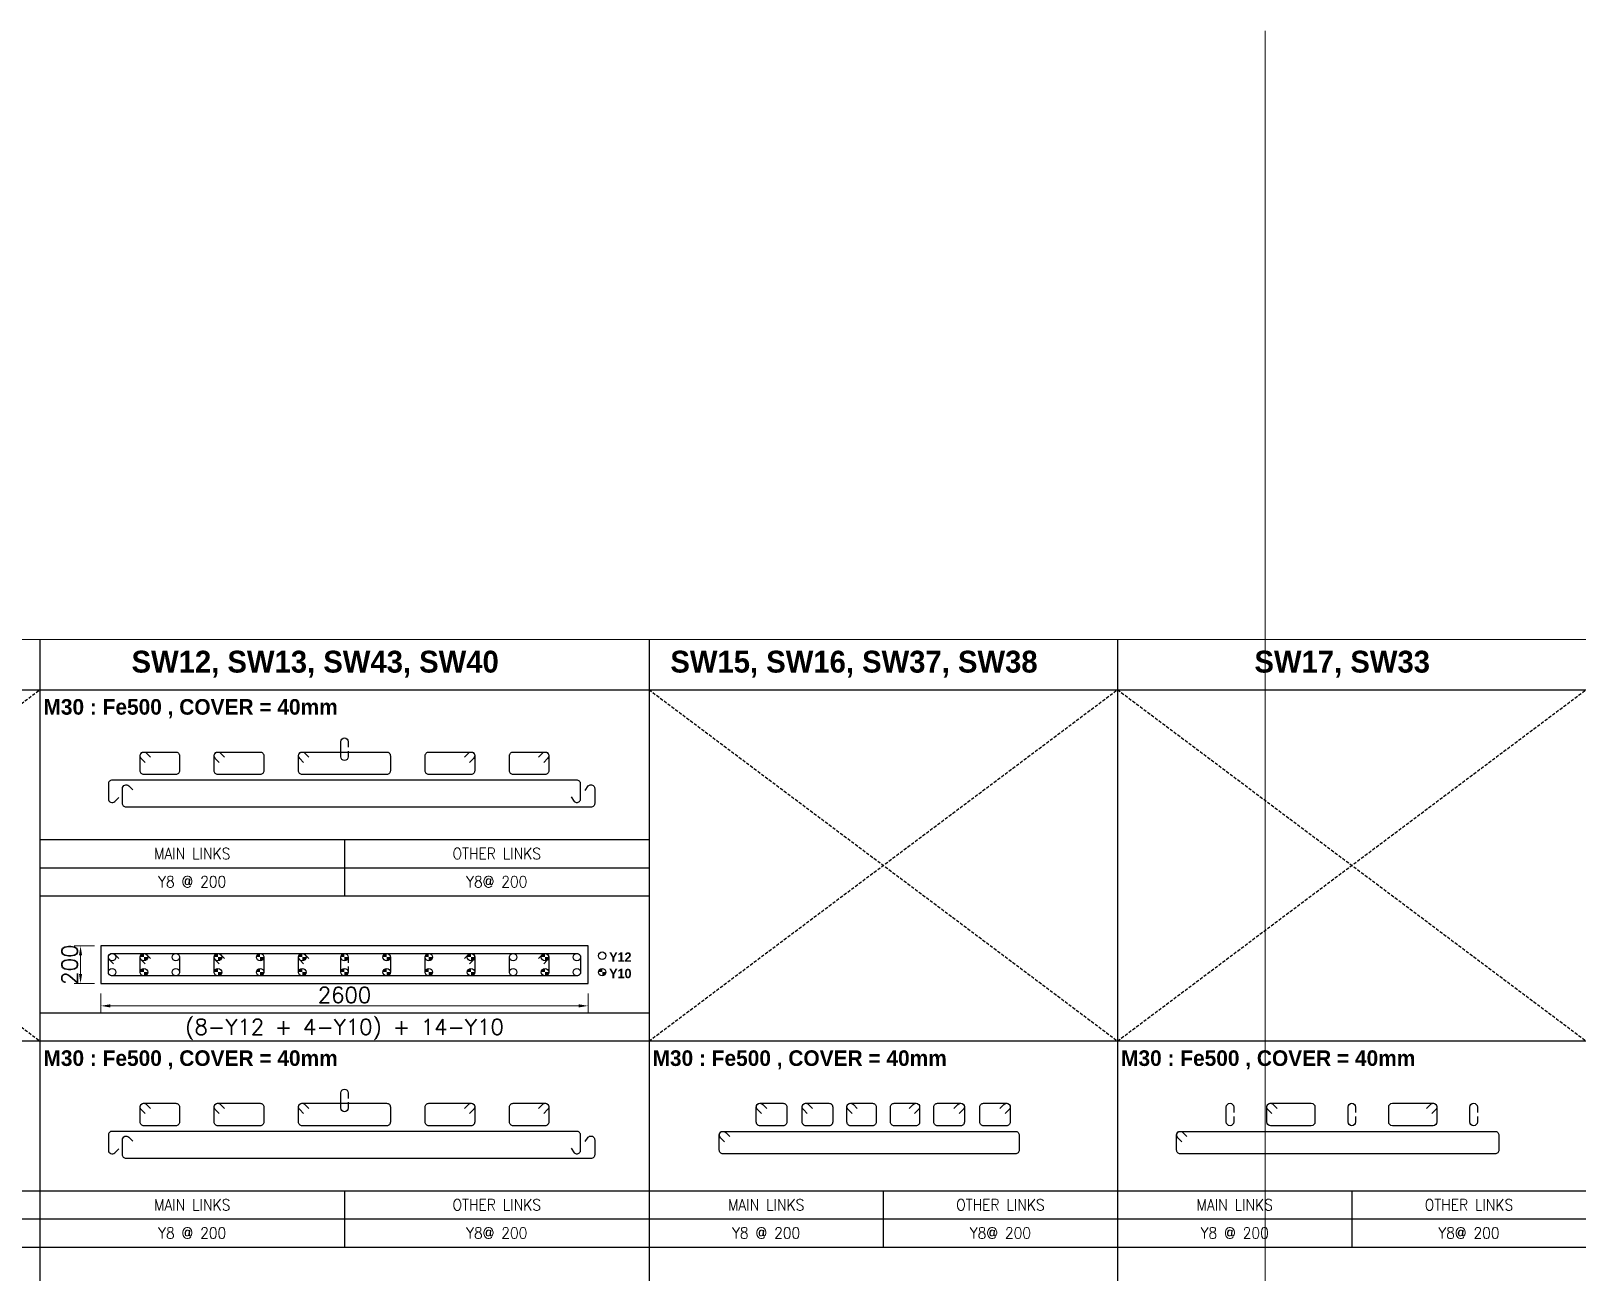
# Model space of a CAD drawing. Header units: millimetres. Extents: x -28707963 to -28231469, y 696001 to 896471.
# Drawn here: x -28315430 to -28290680, y 876595 to 896471 of the extents above; entities that cross this region are included whole.
import ezdxf
from ezdxf.enums import TextEntityAlignment as Align

# ---------------------------------------------------------------- set-up
doc = ezdxf.new("R2010")
doc.units = ezdxf.units.MM
doc.header["$MEASUREMENT"] = 0
doc.header["$PDMODE"] = 34
doc.header["$PDSIZE"] = -8
doc.linetypes.add('DASHED2', pattern=[0.375, 0.25, -0.125])
doc.layers.get('0').update_dxf_attribs({"lineweight": 5})
for name, color, linetype in [('04 NORMAL TEXT.', 4, 'Continuous'), ('09 COL TEXT-SCH', 2, 'Continuous'), ('14 REINF', 6, 'Continuous'), ('22 TABLE FRAME', 5, 'Continuous'), ('23 STIRRUPS', 5, 'Continuous'), ('HT', 8, 'Continuous'), ('SUB TITLE', 3, 'Continuous'), ('TEXT', 4, 'Continuous')]:
    doc.layers.add(name, color=color, linetype=linetype)
doc.layers.add('19 COLUMN', color=1, linetype='Continuous', lineweight=25)
doc.styles.add('adani bold', font='')
doc.styles.add('ROMANS', font='simplex.shx')
doc.styles.get('adani bold').set_extended_font_data('Adani Bold', bold=True)
doc.dimstyles.new('D 50', dxfattribs={"dimscale": 100, "dimtxt": 3, "dimasz": 1.5, "dimexe": 1, "dimexo": 1, "dimgap": 0.5, "dimtad": 1, "dimdec": 0, "dimdsep": 46, "dimtxsty": 'ROMANS', "dimcen": 2.5, "dimclrd": 5, "dimclre": 5, "dimclrt": 4, "dimadec": 0, "dimazin": 0, "dimtfac": 1, "dimtdec": 0, "dimtmove": 0, "dimatfit": 3, "dimfxl": 1, "dimlwd": 0, "dimlwe": 0, "dimarcsym": 0})

# ---------------------------------------------------------------- blocks, each defined once
blk = doc.blocks.new('*D831')
at = {"color": 5, "lineweight": 0, "transparency": 16777216}
for p, q in [((-28314311, 881058), (-28314311, 880758)), ((-28314161, 880858), (-28306661, 880858)), ((-28306511, 881058), (-28306511, 880758))]:
    blk.add_line(p, q, dxfattribs=at)
at = {"color": 5, "transparency": 16777216}
for points in [[(-28314161, 880883), (-28314161, 880833), (-28314311, 880858)], [(-28306661, 880833), (-28306661, 880883), (-28306511, 880858)]]:
    blk.add_solid(points, dxfattribs=at)
at = {"layer": 'Defpoints', "color": 0, "transparency": 16777216}
for p in [(-28314311, 881158), (-28306511, 881158), (-28306511, 880858)]:
    blk.add_point(p, dxfattribs=at)
at = {"color": 4, "transparency": 16777216, "insert": (-28310411, 881033), "char_height": 250, "attachment_point": 5, "style": 'ROMANS'}
blk.add_mtext('2600', dxfattribs=at)
blk = doc.blocks.new('*D850')
at = {"color": 5, "lineweight": 0, "transparency": 16777216}
for p, q in [((-28314411, 881818), (-28314736, 881818)), ((-28314636, 881368), (-28314636, 881668)), ((-28314411, 881218), (-28314736, 881218))]:
    blk.add_line(p, q, dxfattribs=at)
at = {"color": 5, "transparency": 16777216}
for points in [[(-28314611, 881668), (-28314661, 881668), (-28314636, 881818)], [(-28314661, 881368), (-28314611, 881368), (-28314636, 881218)]]:
    blk.add_solid(points, dxfattribs=at)
at = {"layer": 'Defpoints', "color": 0, "transparency": 16777216}
for p in [(-28314636, 881818), (-28314311, 881818), (-28314311, 881218)]:
    blk.add_point(p, dxfattribs=at)
at = {"color": 4, "transparency": 16777216, "insert": (-28314811, 881518), "char_height": 250, "attachment_point": 5, "rotation": 90, "style": 'ROMANS'}
blk.add_mtext('200', dxfattribs=at)

msp = doc.modelspace()

# ---------------------------------------------------------------- hatches: boundary and pattern name
at = {"layer": '14 REINF'}
h = msp.add_hatch(color=6, dxfattribs=at)
edge = h.paths.add_edge_path(flags=0)
edge.add_line((-28313681.1, 881638.4), (-28313621.1, 881638.4))
edge.add_line((-28313621.1, 881638.4), (-28313621.1, 881698.4))
edge.add_arc((-28313621.1, 881638.4), 60, 90, 180)
edge = h.paths.add_edge_path(flags=0)
edge.add_line((-28313561.1, 881638.4), (-28313621.1, 881638.4))
edge.add_line((-28313621.1, 881638.4), (-28313621.1, 881578.4))
edge.add_arc((-28313621.1, 881638.4), 60, 270, 360)
h = msp.add_hatch(color=6, dxfattribs=at)
edge = h.paths.add_edge_path(flags=0)
edge.add_line((-28312496.1, 881638.4), (-28312436.1, 881638.4))
edge.add_line((-28312436.1, 881638.4), (-28312436.1, 881698.4))
edge.add_arc((-28312436.1, 881638.4), 60, 90, 180)
edge = h.paths.add_edge_path(flags=0)
edge.add_line((-28312376.1, 881638.4), (-28312436.1, 881638.4))
edge.add_line((-28312436.1, 881638.4), (-28312436.1, 881578.4))
edge.add_arc((-28312436.1, 881638.4), 60, 270, 360)
h = msp.add_hatch(color=6, dxfattribs=at)
edge = h.paths.add_edge_path(flags=0)
edge.add_line((-28311821.1, 881638.4), (-28311761.1, 881638.4))
edge.add_line((-28311761.1, 881638.4), (-28311761.1, 881698.4))
edge.add_arc((-28311761.1, 881638.4), 60, 90, 180)
edge = h.paths.add_edge_path(flags=0)
edge.add_line((-28311701.1, 881638.4), (-28311761.1, 881638.4))
edge.add_line((-28311761.1, 881638.4), (-28311761.1, 881578.4))
edge.add_arc((-28311761.1, 881638.4), 60, 270, 360)
h = msp.add_hatch(color=6, dxfattribs=at)
edge = h.paths.add_edge_path(flags=0)
edge.add_line((-28311146.1, 881638.4), (-28311086.1, 881638.4))
edge.add_line((-28311086.1, 881638.4), (-28311086.1, 881698.4))
edge.add_arc((-28311086.1, 881638.4), 60, 90, 180)
edge = h.paths.add_edge_path(flags=0)
edge.add_line((-28311026.1, 881638.4), (-28311086.1, 881638.4))
edge.add_line((-28311086.1, 881638.4), (-28311086.1, 881578.4))
edge.add_arc((-28311086.1, 881638.4), 60, 270, 360)
h = msp.add_hatch(color=6, dxfattribs=at)
edge = h.paths.add_edge_path(flags=0)
edge.add_line((-28310471.1, 881638.4), (-28310411.1, 881638.4))
edge.add_line((-28310411.1, 881638.4), (-28310411.1, 881698.4))
edge.add_arc((-28310411.1, 881638.4), 60, 90, 180)
edge = h.paths.add_edge_path(flags=0)
edge.add_line((-28310351.1, 881638.4), (-28310411.1, 881638.4))
edge.add_line((-28310411.1, 881638.4), (-28310411.1, 881578.4))
edge.add_arc((-28310411.1, 881638.4), 60, 270, 360)
h = msp.add_hatch(color=6, dxfattribs=at)
edge = h.paths.add_edge_path(flags=0)
edge.add_line((-28309796.1, 881638.4), (-28309736.1, 881638.4))
edge.add_line((-28309736.1, 881638.4), (-28309736.1, 881698.4))
edge.add_arc((-28309736.1, 881638.4), 60, 90, 180)
edge = h.paths.add_edge_path(flags=0)
edge.add_line((-28309676.1, 881638.4), (-28309736.1, 881638.4))
edge.add_line((-28309736.1, 881638.4), (-28309736.1, 881578.4))
edge.add_arc((-28309736.1, 881638.4), 60, 270, 360)
h = msp.add_hatch(color=6, dxfattribs=at)
edge = h.paths.add_edge_path(flags=0)
edge.add_line((-28309121.1, 881638.4), (-28309061.1, 881638.4))
edge.add_line((-28309061.1, 881638.4), (-28309061.1, 881698.4))
edge.add_arc((-28309061.1, 881638.4), 60, 90, 180)
edge = h.paths.add_edge_path(flags=0)
edge.add_line((-28309001.1, 881638.4), (-28309061.1, 881638.4))
edge.add_line((-28309061.1, 881638.4), (-28309061.1, 881578.4))
edge.add_arc((-28309061.1, 881638.4), 60, 270, 360)
h = msp.add_hatch(color=6, dxfattribs=at)
edge = h.paths.add_edge_path(flags=0)
edge.add_line((-28308446.1, 881638.4), (-28308386.1, 881638.4))
edge.add_line((-28308386.1, 881638.4), (-28308386.1, 881698.4))
edge.add_arc((-28308386.1, 881638.4), 60, 90, 180)
edge = h.paths.add_edge_path(flags=0)
edge.add_line((-28308326.1, 881638.4), (-28308386.1, 881638.4))
edge.add_line((-28308386.1, 881638.4), (-28308386.1, 881578.4))
edge.add_arc((-28308386.1, 881638.4), 60, 270, 360)
h = msp.add_hatch(color=6, dxfattribs=at)
edge = h.paths.add_edge_path(flags=0)
edge.add_line((-28307261.1, 881638.4), (-28307201.1, 881638.4))
edge.add_line((-28307201.1, 881638.4), (-28307201.1, 881698.4))
edge.add_arc((-28307201.1, 881638.4), 60, 90, 180)
edge = h.paths.add_edge_path(flags=0)
edge.add_line((-28307141.1, 881638.4), (-28307201.1, 881638.4))
edge.add_line((-28307201.1, 881638.4), (-28307201.1, 881578.4))
edge.add_arc((-28307201.1, 881638.4), 60, 270, 360)
h = msp.add_hatch(color=6, dxfattribs=at)
edge = h.paths.add_edge_path(flags=0)
edge.add_line((-28313681.1, 881398.4), (-28313621.1, 881398.4))
edge.add_line((-28313621.1, 881398.4), (-28313621.1, 881458.4))
edge.add_arc((-28313621.1, 881398.4), 60, 90, 180)
edge = h.paths.add_edge_path(flags=0)
edge.add_line((-28313561.1, 881398.4), (-28313621.1, 881398.4))
edge.add_line((-28313621.1, 881398.4), (-28313621.1, 881338.4))
edge.add_arc((-28313621.1, 881398.4), 60, 270, 360)
h = msp.add_hatch(color=6, dxfattribs=at)
edge = h.paths.add_edge_path(flags=0)
edge.add_line((-28312496.1, 881398.4), (-28312436.1, 881398.4))
edge.add_line((-28312436.1, 881398.4), (-28312436.1, 881458.4))
edge.add_arc((-28312436.1, 881398.4), 60, 90, 180)
edge = h.paths.add_edge_path(flags=0)
edge.add_line((-28312376.1, 881398.4), (-28312436.1, 881398.4))
edge.add_line((-28312436.1, 881398.4), (-28312436.1, 881338.4))
edge.add_arc((-28312436.1, 881398.4), 60, 270, 360)
h = msp.add_hatch(color=6, dxfattribs=at)
edge = h.paths.add_edge_path(flags=0)
edge.add_line((-28311821.1, 881398.4), (-28311761.1, 881398.4))
edge.add_line((-28311761.1, 881398.4), (-28311761.1, 881458.4))
edge.add_arc((-28311761.1, 881398.4), 60, 90, 180)
edge = h.paths.add_edge_path(flags=0)
edge.add_line((-28311701.1, 881398.4), (-28311761.1, 881398.4))
edge.add_line((-28311761.1, 881398.4), (-28311761.1, 881338.4))
edge.add_arc((-28311761.1, 881398.4), 60, 270, 360)
h = msp.add_hatch(color=6, dxfattribs=at)
edge = h.paths.add_edge_path(flags=0)
edge.add_line((-28311146.1, 881398.4), (-28311086.1, 881398.4))
edge.add_line((-28311086.1, 881398.4), (-28311086.1, 881458.4))
edge.add_arc((-28311086.1, 881398.4), 60, 90, 180)
edge = h.paths.add_edge_path(flags=0)
edge.add_line((-28311026.1, 881398.4), (-28311086.1, 881398.4))
edge.add_line((-28311086.1, 881398.4), (-28311086.1, 881338.4))
edge.add_arc((-28311086.1, 881398.4), 60, 270, 360)
h = msp.add_hatch(color=6, dxfattribs=at)
edge = h.paths.add_edge_path(flags=0)
edge.add_line((-28310471.1, 881398.4), (-28310411.1, 881398.4))
edge.add_line((-28310411.1, 881398.4), (-28310411.1, 881458.4))
edge.add_arc((-28310411.1, 881398.4), 60, 90, 180)
edge = h.paths.add_edge_path(flags=0)
edge.add_line((-28310351.1, 881398.4), (-28310411.1, 881398.4))
edge.add_line((-28310411.1, 881398.4), (-28310411.1, 881338.4))
edge.add_arc((-28310411.1, 881398.4), 60, 270, 360)
h = msp.add_hatch(color=6, dxfattribs=at)
edge = h.paths.add_edge_path(flags=0)
edge.add_line((-28309796.1, 881398.4), (-28309736.1, 881398.4))
edge.add_line((-28309736.1, 881398.4), (-28309736.1, 881458.4))
edge.add_arc((-28309736.1, 881398.4), 60, 90, 180)
edge = h.paths.add_edge_path(flags=0)
edge.add_line((-28309676.1, 881398.4), (-28309736.1, 881398.4))
edge.add_line((-28309736.1, 881398.4), (-28309736.1, 881338.4))
edge.add_arc((-28309736.1, 881398.4), 60, 270, 360)
h = msp.add_hatch(color=6, dxfattribs=at)
edge = h.paths.add_edge_path(flags=0)
edge.add_line((-28309121.1, 881398.4), (-28309061.1, 881398.4))
edge.add_line((-28309061.1, 881398.4), (-28309061.1, 881458.4))
edge.add_arc((-28309061.1, 881398.4), 60, 90, 180)
edge = h.paths.add_edge_path(flags=0)
edge.add_line((-28309001.1, 881398.4), (-28309061.1, 881398.4))
edge.add_line((-28309061.1, 881398.4), (-28309061.1, 881338.4))
edge.add_arc((-28309061.1, 881398.4), 60, 270, 360)
h = msp.add_hatch(color=6, dxfattribs=at)
edge = h.paths.add_edge_path(flags=0)
edge.add_line((-28308446.1, 881398.4), (-28308386.1, 881398.4))
edge.add_line((-28308386.1, 881398.4), (-28308386.1, 881458.4))
edge.add_arc((-28308386.1, 881398.4), 60, 90, 180)
edge = h.paths.add_edge_path(flags=0)
edge.add_line((-28308326.1, 881398.4), (-28308386.1, 881398.4))
edge.add_line((-28308386.1, 881398.4), (-28308386.1, 881338.4))
edge.add_arc((-28308386.1, 881398.4), 60, 270, 360)
h = msp.add_hatch(color=6, dxfattribs=at)
edge = h.paths.add_edge_path(flags=0)
edge.add_line((-28307261.1, 881398.4), (-28307201.1, 881398.4))
edge.add_line((-28307201.1, 881398.4), (-28307201.1, 881458.4))
edge.add_arc((-28307201.1, 881398.4), 60, 90, 180)
edge = h.paths.add_edge_path(flags=0)
edge.add_line((-28307141.1, 881398.4), (-28307201.1, 881398.4))
edge.add_line((-28307201.1, 881398.4), (-28307201.1, 881338.4))
edge.add_arc((-28307201.1, 881398.4), 60, 270, 360)
h = msp.add_hatch(color=6, dxfattribs=at)
edge = h.paths.add_edge_path(flags=0)
edge.add_line((-28306346.1, 881398.4), (-28306286.1, 881398.4))
edge.add_line((-28306286.1, 881398.4), (-28306286.1, 881458.4))
edge.add_arc((-28306286.1, 881398.4), 60, 90, 180)
edge = h.paths.add_edge_path(flags=0)
edge.add_line((-28306226.1, 881398.4), (-28306286.1, 881398.4))
edge.add_line((-28306286.1, 881398.4), (-28306286.1, 881338.4))
edge.add_arc((-28306286.1, 881398.4), 60, 270, 360)

# ---------------------------------------------------------------- linework, layer by layer
msp.add_line((-28295675.5, 896471.2), (-28295675.5, 817472.8))
msp.add_lwpolyline([(-28334786.1, 885921.2), (-28245536.1, 885921.2), (-28245536.1, 886726.1), (-28334786.1, 886726.1)], close=True)
at = {"layer": '14 REINF', "color": 6}
for centre in [(-28314131.1, 881638.4), (-28313621.1, 881638.4), (-28313111.1, 881638.4), (-28312436.1, 881638.4), (-28311761.1, 881638.4), (-28311086.1, 881638.4), (-28310411.1, 881638.4), (-28309736.1, 881638.4), (-28309061.1, 881638.4), (-28308386.1, 881638.4), (-28307711.1, 881638.4), (-28307201.1, 881638.4), (-28306691.1, 881638.4), (-28306286.1, 881660.9), (-28314131.1, 881398.4), (-28313621.1, 881398.4), (-28313111.1, 881398.4), (-28312436.1, 881398.4), (-28311761.1, 881398.4), (-28311086.1, 881398.4), (-28310411.1, 881398.4), (-28309736.1, 881398.4), (-28309061.1, 881398.4), (-28308386.1, 881398.4), (-28307711.1, 881398.4), (-28307201.1, 881398.4), (-28306691.1, 881398.4), (-28306286.1, 881398.4)]:
    msp.add_circle(centre, 60, dxfattribs=at)
at = {"layer": '19 COLUMN', "color": 4}
for points in [[(-28306511.1, 881818.4), (-28314311.1, 881818.4)], [(-28314311.1, 881818.4), (-28314311.1, 881218.4)], [(-28306511.1, 881218.4), (-28306511.1, 881818.4)], [(-28314311.1, 881218.4), (-28306511.1, 881218.4)]]:
    msp.add_lwpolyline(points, dxfattribs=at)
at = {"layer": '22 TABLE FRAME', "color": 5, "linetype": 'Continuous'}
for p, q in [((-28315286.1, 886726.1), (-28315286.1, 863421.2)), ((-28305536.1, 886726.1), (-28305536.1, 863421.2)), ((-28298036.1, 886726.1), (-28298036.1, 863421.2)), ((-28334786.1, 885921.2), (-28275536.1, 885921.2)), ((-28315286.1, 883521.2), (-28305536.1, 883521.2)), ((-28310411.1, 883521.2), (-28310411.1, 882621.2)), ((-28315286.1, 883071.2), (-28305536.1, 883071.2)), ((-28315286.1, 882621.2), (-28305536.1, 882621.2)), ((-28315286.1, 880746.2), (-28305536.1, 880746.2)), ((-28334786.1, 880296.2), (-28275536.1, 880296.2)), ((-28330286.1, 877896.2), (-28275536.1, 877896.2)), ((-28310411.1, 877896.2), (-28310411.1, 876996.2)), ((-28301786.1, 877896.2), (-28301786.1, 876996.2)), ((-28294286.1, 877896.2), (-28294286.1, 876996.2)), ((-28330286.1, 877446.2), (-28275536.1, 877446.2)), ((-28330286.1, 876996.2), (-28275536.1, 876996.2))]:
    msp.add_line(p, q, dxfattribs=at)
at = {"layer": '23 STIRRUPS', "color": 5}
for points in [[(-28310351.1, 884938.4), (-28310351.1, 884848.4, -1), (-28310471.1, 884848.4), (-28310471.1, 885088.4, -1), (-28310351.1, 885088.4), (-28310351.1, 884998.4)], [(-28313599.9, 884757.3), (-28313663.5, 884820.9, -0.668178), (-28313621.1, 884923.4), (-28313111.1, 884923.4, -0.4142136), (-28313051.1, 884863.4), (-28313051.1, 884623.4, -0.4142136), (-28313111.1, 884563.4), (-28313621.1, 884563.4, -0.4142136), (-28313681.1, 884623.4), (-28313681.1, 884863.4, -0.6681793), (-28313578.7, 884905.8), (-28313515, 884842.1)], [(-28312414.9, 884757.3), (-28312478.5, 884820.9, -0.668178), (-28312436.1, 884923.4), (-28311761.1, 884923.4, -0.4142136), (-28311701.1, 884863.4), (-28311701.1, 884623.4, -0.4142136), (-28311761.1, 884563.4), (-28312436.1, 884563.4, -0.4142136), (-28312496.1, 884623.4), (-28312496.1, 884863.4, -0.6681793), (-28312393.7, 884905.8), (-28312330, 884842.1)], [(-28311064.9, 884757.3), (-28311128.5, 884820.9, -0.668178), (-28311086.1, 884923.4), (-28309736.1, 884923.4, -0.4142136), (-28309676.1, 884863.4), (-28309676.1, 884623.4, -0.4142136), (-28309736.1, 884563.4), (-28311086.1, 884563.4, -0.4142136), (-28311146.1, 884623.4), (-28311146.1, 884863.4, -0.6681793), (-28311043.7, 884905.8), (-28310980, 884842.1)], [(-28308492.2, 884842.1), (-28308428.5, 884905.8, -0.6681793), (-28308326.1, 884863.4), (-28308326.1, 884623.4, -0.4142136), (-28308386.1, 884563.4), (-28309061.1, 884563.4, -0.4142136), (-28309121.1, 884623.4), (-28309121.1, 884863.4, -0.4142136), (-28309061.1, 884923.4), (-28308386.1, 884923.4, -0.668178), (-28308343.7, 884820.9), (-28308407.3, 884757.3)], [(-28307307.2, 884842.1), (-28307243.5, 884905.8, -0.6681793), (-28307141.1, 884863.4), (-28307141.1, 884623.4, -0.4142136), (-28307201.1, 884563.4), (-28307711.1, 884563.4, -0.4142136), (-28307771.1, 884623.4), (-28307771.1, 884863.4, -0.4142136), (-28307711.1, 884923.4), (-28307201.1, 884923.4, -0.668178), (-28307158.7, 884820.9), (-28307222.3, 884757.3)], [(-28306781.1, 884203.4), (-28306733.5, 884130.9, 0.1989119), (-28306691.1, 884113.4, 0.4142136), (-28306631.1, 884173.4), (-28306631.1, 884413.4, 0.4142136), (-28306691.1, 884473.4), (-28314131.1, 884473.4, 0.4142136), (-28314191.1, 884413.4), (-28314191.1, 884173.4, 0.6681793), (-28314088.7, 884130.9), (-28314025, 884194.6)], [(-28306556.1, 884308.4), (-28306508.5, 884380.8, -0.1989119), (-28306466.1, 884398.4, -0.4142136), (-28306406.1, 884338.4), (-28306406.1, 884098.4, -0.4142136), (-28306466.1, 884038.4), (-28313906.1, 884038.4, -0.4142136), (-28313966.1, 884098.4), (-28313966.1, 884338.4, -0.6681793), (-28313863.7, 884380.8), (-28313800, 884317.1)], [(-28314109.9, 881532.3), (-28314173.5, 881595.9, -0.668178), (-28314131.1, 881698.4), (-28306691.1, 881698.4, -0.4142136), (-28306631.1, 881638.4), (-28306631.1, 881398.4, -0.4142136), (-28306691.1, 881338.4), (-28314131.1, 881338.4, -0.4142136), (-28314191.1, 881398.4), (-28314191.1, 881638.4, -0.6681793), (-28314088.7, 881680.8), (-28314025, 881617.1)], [(-28313599.9, 881532.3), (-28313663.5, 881595.9, -0.668178), (-28313621.1, 881698.4), (-28313111.1, 881698.4, -0.4142136), (-28313051.1, 881638.4), (-28313051.1, 881398.4, -0.4142136), (-28313111.1, 881338.4), (-28313621.1, 881338.4, -0.4142136), (-28313681.1, 881398.4), (-28313681.1, 881638.4, -0.6681793), (-28313578.7, 881680.8), (-28313515, 881617.1)], [(-28312414.9, 881532.3), (-28312478.5, 881595.9, -0.668178), (-28312436.1, 881698.4), (-28311761.1, 881698.4, -0.4142136), (-28311701.1, 881638.4), (-28311701.1, 881398.4, -0.4142136), (-28311761.1, 881338.4), (-28312436.1, 881338.4, -0.4142136), (-28312496.1, 881398.4), (-28312496.1, 881638.4, -0.6681793), (-28312393.7, 881680.8), (-28312330, 881617.1)], [(-28311064.9, 881532.3), (-28311128.5, 881595.9, -0.668178), (-28311086.1, 881698.4), (-28309736.1, 881698.4, -0.4142136), (-28309676.1, 881638.4), (-28309676.1, 881398.4, -0.4142136), (-28309736.1, 881338.4), (-28311086.1, 881338.4, -0.4142136), (-28311146.1, 881398.4), (-28311146.1, 881638.4, -0.6681793), (-28311043.7, 881680.8), (-28310980, 881617.1)], [(-28310351.1, 881488.4), (-28310351.1, 881398.4, -1), (-28310471.1, 881398.4), (-28310471.1, 881638.4, -1), (-28310351.1, 881638.4), (-28310351.1, 881548.4)], [(-28308492.2, 881617.1), (-28308428.5, 881680.8, -0.6681793), (-28308326.1, 881638.4), (-28308326.1, 881398.4, -0.4142136), (-28308386.1, 881338.4), (-28309061.1, 881338.4, -0.4142136), (-28309121.1, 881398.4), (-28309121.1, 881638.4, -0.4142136), (-28309061.1, 881698.4), (-28308386.1, 881698.4, -0.668178), (-28308343.7, 881595.9), (-28308407.3, 881532.3)], [(-28307307.2, 881617.1), (-28307243.5, 881680.8, -0.6681793), (-28307141.1, 881638.4), (-28307141.1, 881398.4, -0.4142136), (-28307201.1, 881338.4), (-28307711.1, 881338.4, -0.4142136), (-28307771.1, 881398.4), (-28307771.1, 881638.4, -0.4142136), (-28307711.1, 881698.4), (-28307201.1, 881698.4, -0.668178), (-28307158.7, 881595.9), (-28307222.3, 881532.3)], [(-28310351.1, 879313.4), (-28310351.1, 879223.4, -1), (-28310471.1, 879223.4), (-28310471.1, 879463.4, -1), (-28310351.1, 879463.4), (-28310351.1, 879373.4)], [(-28313599.9, 879132.3), (-28313663.5, 879195.9, -0.668178), (-28313621.1, 879298.4), (-28313111.1, 879298.4, -0.4142136), (-28313051.1, 879238.4), (-28313051.1, 878998.4, -0.4142136), (-28313111.1, 878938.4), (-28313621.1, 878938.4, -0.4142136), (-28313681.1, 878998.4), (-28313681.1, 879238.4, -0.6681793), (-28313578.7, 879280.8), (-28313515, 879217.1)], [(-28312414.9, 879132.3), (-28312478.5, 879195.9, -0.668178), (-28312436.1, 879298.4), (-28311761.1, 879298.4, -0.4142136), (-28311701.1, 879238.4), (-28311701.1, 878998.4, -0.4142136), (-28311761.1, 878938.4), (-28312436.1, 878938.4, -0.4142136), (-28312496.1, 878998.4), (-28312496.1, 879238.4, -0.6681793), (-28312393.7, 879280.8), (-28312330, 879217.1)], [(-28311064.9, 879132.3), (-28311128.5, 879195.9, -0.668178), (-28311086.1, 879298.4), (-28309736.1, 879298.4, -0.4142136), (-28309676.1, 879238.4), (-28309676.1, 878998.4, -0.4142136), (-28309736.1, 878938.4), (-28311086.1, 878938.4, -0.4142136), (-28311146.1, 878998.4), (-28311146.1, 879238.4, -0.6681793), (-28311043.7, 879280.8), (-28310980, 879217.1)], [(-28308492.2, 879217.1), (-28308428.5, 879280.8, -0.6681793), (-28308326.1, 879238.4), (-28308326.1, 878998.4, -0.4142136), (-28308386.1, 878938.4), (-28309061.1, 878938.4, -0.4142136), (-28309121.1, 878998.4), (-28309121.1, 879238.4, -0.4142136), (-28309061.1, 879298.4), (-28308386.1, 879298.4, -0.668178), (-28308343.7, 879195.9), (-28308407.3, 879132.3)], [(-28307307.2, 879217.1), (-28307243.5, 879280.8, -0.6681793), (-28307141.1, 879238.4), (-28307141.1, 878998.4, -0.4142136), (-28307201.1, 878938.4), (-28307711.1, 878938.4, -0.4142136), (-28307771.1, 878998.4), (-28307771.1, 879238.4, -0.4142136), (-28307711.1, 879298.4), (-28307201.1, 879298.4, -0.668178), (-28307158.7, 879195.9), (-28307222.3, 879132.3)], [(-28303737.4, 879132.3), (-28303801, 879195.9, -0.668178), (-28303758.6, 879298.4), (-28303391.1, 879298.4, -0.4142136), (-28303331.1, 879238.4), (-28303331.1, 878998.4, -0.4142136), (-28303391.1, 878938.4), (-28303758.6, 878938.4, -0.4142136), (-28303818.6, 878998.4), (-28303818.6, 879238.4, -0.6681793), (-28303716.2, 879280.8), (-28303652.5, 879217.1)], [(-28303002.4, 879132.3), (-28303066, 879195.9, -0.668178), (-28303023.6, 879298.4), (-28302656.1, 879298.4, -0.4142136), (-28302596.1, 879238.4), (-28302596.1, 878998.4, -0.4142136), (-28302656.1, 878938.4), (-28303023.6, 878938.4, -0.4142136), (-28303083.6, 878998.4), (-28303083.6, 879238.4, -0.6681793), (-28302981.2, 879280.8), (-28302917.5, 879217.1)], [(-28302286.9, 879132.3), (-28302350.5, 879195.9, -0.668178), (-28302308.1, 879298.4), (-28301960.1, 879298.4, -0.4142136), (-28301900.1, 879238.4), (-28301900.1, 878998.4, -0.4142136), (-28301960.1, 878938.4), (-28302308.1, 878938.4, -0.4142136), (-28302368.1, 878998.4), (-28302368.1, 879238.4, -0.6681793), (-28302265.7, 879280.8), (-28302202, 879217.1)], [(-28301370.2, 879217.1), (-28301306.5, 879280.8, -0.6681793), (-28301204.1, 879238.4), (-28301204.1, 878998.4, -0.4142136), (-28301264.1, 878938.4), (-28301612.1, 878938.4, -0.4142136), (-28301672.1, 878998.4), (-28301672.1, 879238.4, -0.4142136), (-28301612.1, 879298.4), (-28301264.1, 879298.4, -0.668178), (-28301221.7, 879195.9), (-28301285.3, 879132.3)], [(-28300654.7, 879217.1), (-28300591, 879280.8, -0.6681793), (-28300488.6, 879238.4), (-28300488.6, 878998.4, -0.4142136), (-28300548.6, 878938.4), (-28300916.1, 878938.4, -0.4142136), (-28300976.1, 878998.4), (-28300976.1, 879238.4, -0.4142136), (-28300916.1, 879298.4), (-28300548.6, 879298.4, -0.668178), (-28300506.2, 879195.9), (-28300569.8, 879132.3)], [(-28299919.7, 879217.1), (-28299856, 879280.8, -0.6681793), (-28299753.6, 879238.4), (-28299753.6, 878998.4, -0.4142136), (-28299813.6, 878938.4), (-28300181.1, 878938.4, -0.4142136), (-28300241.1, 878998.4), (-28300241.1, 879238.4, -0.4142136), (-28300181.1, 879298.4), (-28299813.6, 879298.4, -0.668178), (-28299771.2, 879195.9), (-28299834.8, 879132.3)], [(-28296176.1, 879088.4), (-28296176.1, 878998.4, -1), (-28296296.1, 878998.4), (-28296296.1, 879238.4, -1), (-28296176.1, 879238.4), (-28296176.1, 879148.4)], [(-28295564.9, 879132.3), (-28295628.5, 879195.9, -0.6680424), (-28295586.1, 879298.4), (-28294936.1, 879298.4, -0.4141037), (-28294876.1, 879238.4), (-28294876.1, 878998.4, -0.4141037), (-28294936.1, 878938.4), (-28295586.1, 878938.4, -0.4141037), (-28295646.1, 878998.4), (-28295646.1, 879238.4, -0.6681793), (-28295543.6, 879280.8), (-28295480, 879217.1)], [(-28294226.1, 879088.4), (-28294226.1, 878998.4, -1), (-28294346.1, 878998.4), (-28294346.1, 879238.4, -1), (-28294226.1, 879238.4), (-28294226.1, 879148.4)], [(-28293092.2, 879217.1), (-28293028.6, 879280.8, -0.6681793), (-28292926.1, 879238.4), (-28292926.1, 878998.4, -0.4141037), (-28292986.1, 878938.4), (-28293636.1, 878938.4, -0.4141037), (-28293696.1, 878998.4), (-28293696.1, 879238.4, -0.4141037), (-28293636.1, 879298.4), (-28292986.1, 879298.4, -0.6680424), (-28292943.7, 879195.9), (-28293007.3, 879132.3)], [(-28292276.1, 879088.4), (-28292276.1, 878998.4, -1), (-28292396.1, 878998.4), (-28292396.1, 879238.4, -1), (-28292276.1, 879238.4), (-28292276.1, 879148.4)], [(-28306781.1, 878578.4), (-28306733.5, 878505.9, 0.1989119), (-28306691.1, 878488.4, 0.4142136), (-28306631.1, 878548.4), (-28306631.1, 878788.4, 0.4142136), (-28306691.1, 878848.4), (-28314131.1, 878848.4, 0.4142136), (-28314191.1, 878788.4), (-28314191.1, 878548.4, 0.6681793), (-28314088.7, 878505.9), (-28314025, 878569.6)], [(-28306556.1, 878683.4), (-28306508.5, 878755.8, -0.1989119), (-28306466.1, 878773.4, -0.4142136), (-28306406.1, 878713.4), (-28306406.1, 878473.4, -0.4142136), (-28306466.1, 878413.4), (-28313906.1, 878413.4, -0.4142136), (-28313966.1, 878473.4), (-28313966.1, 878713.4, -0.6681793), (-28313863.7, 878755.8), (-28313800, 878692.1)], [(-28304329.9, 878682.3), (-28304393.5, 878745.9, -0.668178), (-28304351.1, 878848.4), (-28299671.1, 878848.4, -0.4142136), (-28299611.1, 878788.4), (-28299611.1, 878548.4, -0.4142136), (-28299671.1, 878488.4), (-28304351.1, 878488.4, -0.4142136), (-28304411.1, 878548.4), (-28304411.1, 878788.4, -0.6681793), (-28304308.7, 878830.8), (-28304245, 878767.1)], [(-28297009.9, 878682.3), (-28297073.5, 878745.9, -0.668178), (-28297031.1, 878848.4), (-28291991.1, 878848.4, -0.4142136), (-28291931.1, 878788.4), (-28291931.1, 878548.4, -0.4142136), (-28291991.1, 878488.4), (-28297031.1, 878488.4, -0.4142136), (-28297091.1, 878548.4), (-28297091.1, 878788.4, -0.6681793), (-28296988.7, 878830.8), (-28296925, 878767.1)]]:
    msp.add_lwpolyline(points, format="xyb", dxfattribs=at)
at = {"layer": 'HT', "linetype": 'DASHED2', "ltscale": 200}
for p, q in [((-28322786.1, 885921.2), (-28315286.1, 880296.2)), ((-28322786.1, 880296.2), (-28315286.1, 885921.2)), ((-28305536.1, 885921.2), (-28298036.1, 880296.2)), ((-28305536.1, 880296.2), (-28298036.1, 885921.2)), ((-28298036.1, 885921.2), (-28290536.1, 880296.2)), ((-28298036.1, 880296.2), (-28290536.1, 885921.2))]:
    msp.add_line(p, q, dxfattribs=at)

# ---------------------------------------------------------------- texts
at = {"layer": '04 NORMAL TEXT.', "color": 4, "style": 'ROMANS', "width": 0.9}
for s, p in [('MAIN LINKS', (-28312848.6, 883296.2)), ('OTHER LINKS', (-28307973.6, 883296.2)), ('Y8 @ 200', (-28312848.6, 882846.2)), ('Y8@ 200', (-28307973.6, 882846.2)), ('MAIN LINKS', (-28312848.6, 877671.2)), ('OTHER LINKS', (-28307973.6, 877671.2)), ('MAIN LINKS', (-28303661.1, 877671.2)), ('OTHER LINKS', (-28299911.1, 877671.2)), ('MAIN LINKS', (-28296161.1, 877671.2)), ('OTHER LINKS', (-28292411.1, 877671.2)), ('Y8 @ 200', (-28312848.6, 877221.2)), ('Y8@ 200', (-28307973.6, 877221.2)), ('Y8 @ 200', (-28303661.1, 877221.2)), ('Y8@ 200', (-28299911.1, 877221.2)), ('Y8 @ 200', (-28296161.1, 877221.2)), ('Y8@ 200', (-28292411.1, 877221.2))]:
    msp.add_text(s, height=180, dxfattribs=at).set_placement(p, align=Align.MIDDLE_CENTER)
at = {"layer": '09 COL TEXT-SCH', "color": 3, "linetype": 'Continuous', "style": 'ROMANS'}
msp.add_text('(8-Y12 + 4-Y10) + 14-Y10', height=250, dxfattribs=at).set_placement((-28310411.1, 880521.2), align=Align.MIDDLE_CENTER)
at = {"layer": 'SUB TITLE', "style": 'adani bold'}
for s, p in [('SW12, SW13, SW43, SW40', (-28313819.4, 886195.3)), ('SW15, SW16, SW37, SW38', (-28305194.4, 886195.3)), ('SW17, SW33', (-28295844.4, 886195.3))]:
    msp.add_text(s, height=350, dxfattribs=at).set_placement(p)
at = {"layer": 'TEXT', "style": 'adani bold'}
for p in [(-28315229.8, 885521.2), (-28315229.8, 879896.2), (-28305479.8, 879896.2), (-28297979.8, 879896.2)]:
    msp.add_text('M30 : Fe500 , COVER = 40mm', height=250, dxfattribs=at).set_placement(p)
for s, p in [('Y12', (-28306173.6, 881638.7)), ('Y10', (-28306173.6, 881376.2))]:
    msp.add_text(s, height=150, dxfattribs=at).set_placement(p, align=Align.MIDDLE_LEFT)

# ---------------------------------------------------------------- dimensions: what is measured, and where the dimension line sits
dim = msp.add_linear_dim(base=(-28314636.1, 881818.4), p1=(-28314311.1, 881218.4), p2=(-28314311.1, 881818.4), angle=90, text='200', dimstyle='D 50', override={"dimtxt": 2.5, "dimtxsty": 'ROMANS'})
dim.commit()
dim.dimension.update_dxf_attribs({"geometry": '*D850', "text_midpoint": (-28314636.1, 881518.4), "dimtype": 161})
dim = msp.add_aligned_dim(p1=(-28314311.1, 881158.4), p2=(-28306511.1, 881158.4), distance=-300, text='2600', dimstyle='D 50', override={"dimtxt": 2.5})
dim.commit()
dim.dimension.update_dxf_attribs({"geometry": '*D831', "text_midpoint": (-28310411.1, 881033.4)})

doc.saveas('drawing.dxf')
